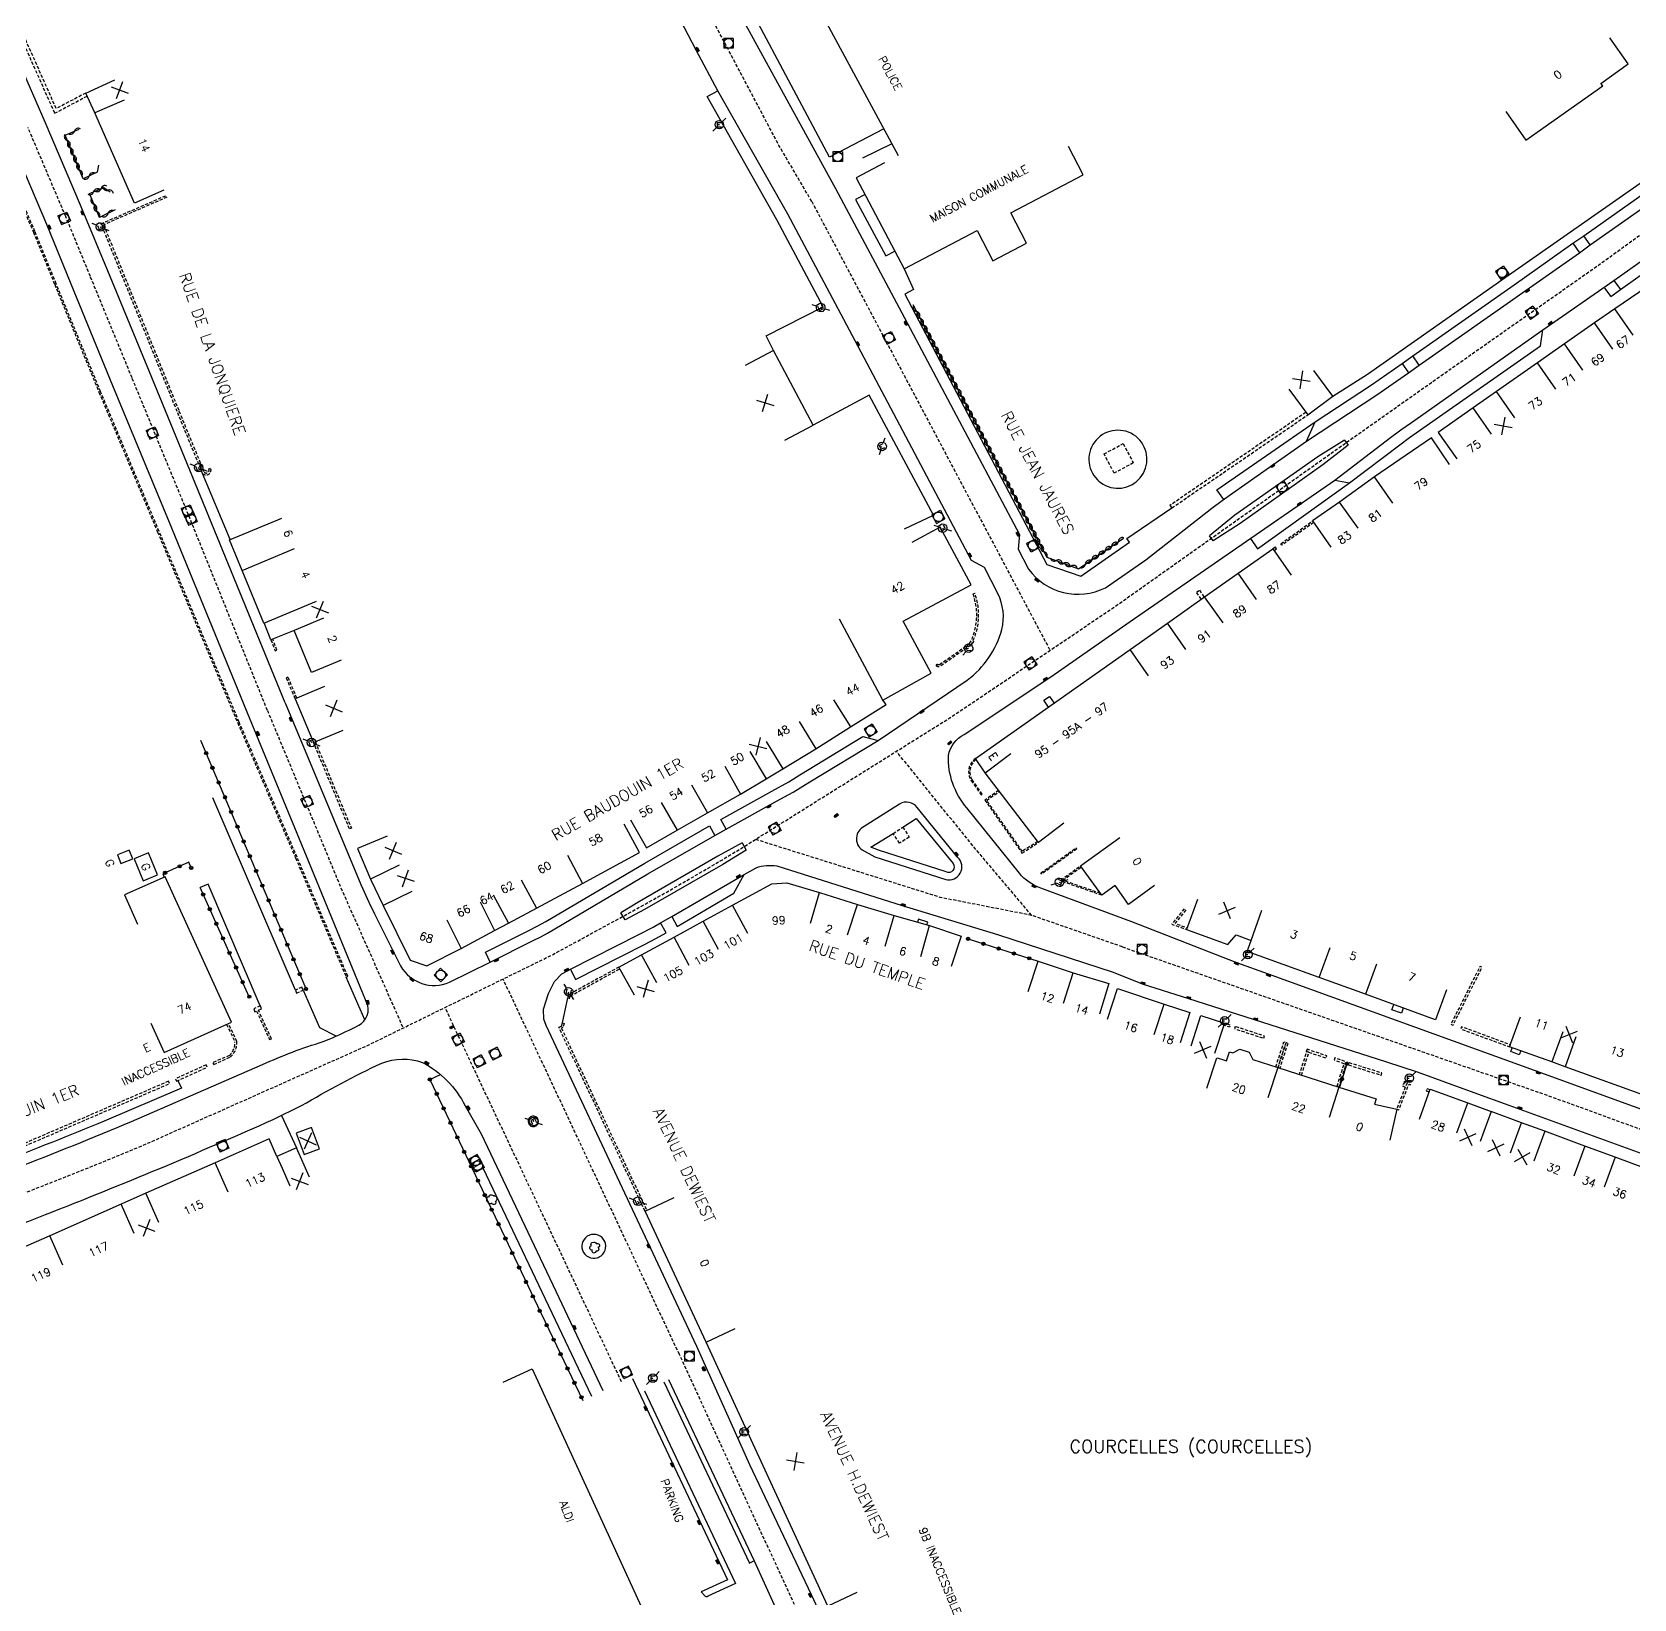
# Model space of a CAD drawing. Header units: millimetres. Extents: x 149999 to 151000, y 127000 to 128000.
# Drawn here: x 150352.8 to 150602.9, y 127213.1 to 127457.8 of the extents above; entities that cross this region are included whole.
import ezdxf
from ezdxf.enums import TextEntityAlignment as Align

# ---------------------------------------------------------------- set-up
doc = ezdxf.new("R2010")
doc.units = ezdxf.units.MM
doc.linetypes.add('DASHED', pattern=[0.75, 0.5, -0.25])
doc.layers.get('0').update_dxf_attribs({"linetype": 'CONTINUOUS'})
for name, color, linetype in [('W0001', 6, 'DASHED'), ('W0008', 7, 'CONTINUOUS'), ('W0017', 7, 'CONTINUOUS'), ('W0100', 7, 'CONTINUOUS'), ('W0112', 1, 'DASHED'), ('W0300', 7, 'CONTINUOUS'), ('W0310', 3, 'CONTINUOUS'), ('W0322', 7, 'CONTINUOUS'), ('W0334', 7, 'CONTINUOUS'), ('W0400', 7, 'CONTINUOUS'), ('W0420', 7, 'CONTINUOUS'), ('W0471', 7, 'CONTINUOUS'), ('W0980', 7, 'CONTINUOUS'), ('W0984', 7, 'CONTINUOUS'), ('W0989', 7, 'CONTINUOUS'), ('W0991', 7, 'CONTINUOUS'), ('W1102', 7, 'CONTINUOUS')]:
    doc.layers.add(name, color=color, linetype=linetype)
doc.styles.get("Standard").update_dxf_attribs({"font": 'romans.shx', "width": 0.85})

# ---------------------------------------------------------------- blocks, each defined once
blk = doc.blocks.new('t991o')
at = {"color": 0, "linetype": 'Continuous'}
for p, q in [((-1, 1), (1, -1)), ((-1, -1), (1, 1))]:
    blk.add_line(p, q, dxfattribs=at)
blk = doc.blocks.new('t322o')
at = {"color": 0, "linetype": 'Continuous'}
for radius in [0.25, 0.15]:
    blk.add_circle((0, 0), radius, dxfattribs=at)
blk = doc.blocks.new('t310o')
at = {"color": 0, "linetype": 'Continuous'}
for centre, start, end in [((-0.5, 0.38), 216.8699, 323.1304), ((0.5, -0.37), 36.8699, 143.1303)]:
    blk.add_arc(centre, 0.625, start, end, dxfattribs=at)
blk = doc.blocks.new('T400')
for p, q in [((-0.15, 0.3), (0.15, 0.3)), ((-0.15, -0.25), (-0.15, 0.3)), ((-0.15, 0.15), (0.15, 0.15)), ((-0.15, 0), (0.15, 0)), ((0.15, 0.3), (0.15, -0.25)), ((-0.15, -0.15), (0.15, -0.15)), ((-0.15, -0.25), (-0.15, -0.3)), ((-0.15, -0.3), (0.15, -0.3)), ((0.15, -0.3), (0.15, -0.25))]:
    blk.add_line(p, q)
blk = doc.blocks.new('T420')
for p, q in [((0.75, 0.75), (-0.75, 0.75)), ((-0.75, 0.75), (-0.75, -0.75)), ((0.75, 0.75), (0.75, -0.75)), ((0.75, -0.75), (-0.75, -0.75))]:
    blk.add_line(p, q)
blk.add_ellipse((0, 0), major_axis=(-0.53, 0.53), ratio=1, start_param=3.926991, end_param=10.210176)
blk = doc.blocks.new('T471')
for p, q in [((-0.333334, 0.333334), (-0.333334, -0.333334)), ((-0.333334, 0.333334), (0.333334, 0.333334)), ((-0.333334, 0), (0, 0)), ((0.500001, 0.500001), (1.000002, 1.000002)), ((-0.500001, -0.500001), (-1.000002, -1.000002)), ((-0.333334, -0.333334), (0.333334, -0.333334))]:
    blk.add_line(p, q)
blk.add_ellipse((0, 0), major_axis=(0.471405, 0.471405), ratio=1, start_param=5.4977871438, end_param=11.780972451)
blk = doc.blocks.new('T300')
for p, q in [((-0.8, 0.51), (-0.86, 0.34)), ((-0.86, 0.34), (-0.86, 0.17)), ((-0.86, 0.17), (-0.74, 0.06)), ((-0.69, 0.63), (-0.8, 0.51)), ((-0.8, -0.06), (-0.74, 0.06)), ((-0.74, 0.06), (-0.69, 0.11)), ((-0.57, 0.69), (-0.69, 0.63)), ((-0.46, 0.69), (-0.57, 0.69)), ((-0.29, 0.63), (-0.46, 0.69)), ((-0.29, 0.63), (-0.17, 0.74)), ((-0.23, 0.57), (-0.29, 0.63)), ((-0.17, 0.74), (-0.06, 0.8)), ((-0.06, 0.8), (0.06, 0.8)), ((0.06, 0.8), (0.23, 0.74)), ((0.23, 0.74), (0.34, 0.63)), ((0.34, 0.63), (0.4, 0.51)), ((0.46, 0.46), (0.34, 0.46)), ((0.4, 0.51), (0.4, 0.46)), ((0.57, 0.4), (0.46, 0.46)), ((0.57, 0.4), (0.69, 0.29)), ((0.69, 0.29), (0.74, 0.17)), ((0.74, 0.06), (0.69, -0.17)), ((0.74, 0.17), (0.74, 0.06)), ((-0.8, -0.17), (-0.8, -0.06)), ((-0.8, -0.23), (-0.8, -0.17)), ((-0.74, -0.34), (-0.8, -0.23)), ((-0.69, -0.4), (-0.74, -0.34)), ((-0.51, -0.46), (-0.69, -0.4)), ((-0.4, -0.46), (-0.51, -0.46)), ((-0.4, -0.46), (-0.34, -0.46)), ((-0.34, -0.46), (-0.34, -0.4)), ((-0.34, -0.51), (-0.34, -0.46)), ((-0.29, -0.63), (-0.34, -0.51)), ((-0.17, -0.74), (-0.29, -0.63)), ((-0.06, -0.8), (-0.17, -0.74)), ((0.06, -0.8), (-0.06, -0.8)), ((0.17, -0.74), (0.06, -0.8)), ((0.23, -0.69), (0.17, -0.74)), ((0.29, -0.46), (0.23, -0.46)), ((0.29, -0.63), (0.23, -0.69)), ((0.46, -0.4), (0.29, -0.46)), ((0.34, -0.51), (0.29, -0.63)), ((0.34, -0.51), (0.34, -0.46)), ((0.57, -0.34), (0.46, -0.4)), ((0.63, -0.29), (0.57, -0.34)), ((0.69, -0.17), (0.63, -0.29))]:
    blk.add_line(p, q)

msp = doc.modelspace()

# ---------------------------------------------------------------- linework, layer by layer
at = {"layer": 'W0001', "flags": 128}
for points in [[(150474.54, 127431.36), (150469.42, 127440.11), (150454.59, 127468.17), (150448.81, 127479.56), (150439.65, 127499.87), (150434.57, 127513.06), (150429.99, 127527.48), (150426.07, 127542.54), (150422.96, 127558.43), (150421.34, 127568.8), (150419.21, 127585.17), (150417.75, 127603.84), (150410.72, 127687.17), (150403.56, 127776.85), (150396.89, 127859.35), (150385.63, 128000)], [(150474.53, 127431.37), (150485.26, 127411.17), (150503.23, 127377.31), (150511.75, 127361.25)], [(150389.53, 127351.87), (150401.28, 127323.52), (150410.73, 127302.26)], [(150523.06, 127314.93), (150508.9, 127319.84), (150499.66, 127330.78), (150487.76, 127345.48)], [(150508.9, 127319.84), (150494.62, 127322.65), (150465.76, 127331.71)], [(150523.06, 127314.93), (150590.19, 127291.47), (150645.46, 127271.34), (150712.64, 127247.19), (150757.87, 127230.2)], [(150453.87, 127251.25), (150444.94, 127270.27), (150426.34, 127309.91)], [(150444.83, 127247.01), (150435.89, 127265.97), (150417.27, 127305.46)], [(150562.75, 127000), (150561.12, 127005.54), (150557.69, 127016.42), (150553.12, 127029.17), (150548.63, 127039.68), (150543.44, 127050.98), (150528.47, 127085.15), (150517.16, 127110.23), (150495.55, 127160.15), (150474.86, 127205.62), (150453.87, 127251.25)]]:
    msp.add_lwpolyline(points, dxfattribs=at)
msp.add_lwpolyline([(150275.22, 127251.1, 0.004991), (150311.48, 127261.99, 0.015088), (150353.29, 127277.16, 0.00578), (150369.91, 127283.84), (150405.36, 127299.62), (150434, 127313.67), (150445.06, 127319.7, 0.011727), (150463.99, 127330.61), (150496.45, 127350.92), (150522.26, 127368.34), (150536.92, 127378.74), (150558.02, 127393.71), (150571.31, 127403.09), (150597.94, 127421.8), (150623.29, 127440.24), (150640.33, 127452.27), (150677.1, 127477.51), (150707.28, 127498.77), (150728.59, 127513.84), (150749.09, 127528.33), (150783.77, 127552.68, -0.057503), (150815.01, 127569.63)], format="xyb", dxfattribs=at)
at = {"layer": 'W0001'}
msp.add_lwpolyline([(150389.53, 127351.87), (150377.2, 127382.43), (150368.39, 127403.81), (150361.88, 127419.66), (150358.04, 127428.99), (150352.15, 127442.89)], dxfattribs=at)
at = {"layer": 'W0008', "flags": 128}
for points in [[(150422.24, 127598.28), (150423.52, 127583.26, 0.000477), (150423.6, 127582.38, 0.003568), (150423.61, 127582.26, 0.002706), (150424.31, 127575.91, 0.003017), (150425, 127570.23, 0.012581), (150426.47, 127560.59, 0.009759), (150428.93, 127548.27, 0.004458), (150430.28, 127542.35, 0.004482), (150431.74, 127536.48, 0.008625), (150434.11, 127527.87, 0.008326), (150436.87, 127519.05, 0.009922), (150440.1, 127509.92, 0.009302), (150443.91, 127500.32, 0.004891), (150444.95, 127497.89, 0.000852), (150451.1, 127484.04, 0.009932), (150454.13, 127477.61, 0.015134), (150456.32, 127473.49), (150456.84, 127472.58), (150457.5, 127471.31), (150478.27, 127433.36)], [(150605.91, 127204.97, 0.017286), (150602.01, 127203.82), (150600.74, 127203.39), (150555.57, 127189.04), (150550.19, 127187.31), (150547.37, 127185.46), (150547.18, 127185.33), (150499.29, 127169.97), (150496.51, 127169.17, -0.099805), (150495.97, 127168.97, -0.099805), (150495.39, 127169, -0.121032), (150494.84, 127169.3, -0.09865), (150494.39, 127169.91), (150493.66, 127171.43), (150489.28, 127181.38), (150483.85, 127193.57), (150474.48, 127213.72), (150464.87, 127234.01), (150456.6, 127252.52)], [(150446.56, 127247.49), (150461.36, 127216.06), (150457.29, 127214.2), (150457.82, 127213.57, 0.212042), (150458.02, 127213.47, 0.119344), (150458.39, 127213.54), (150462.7, 127215.52)]]:
    msp.add_lwpolyline(points, format="xyb", dxfattribs=at)
at = {"layer": 'W0008'}
for points in [[(150392.33, 127353.03), (150379.92, 127383.3), (150371.11, 127404.76), (150364.96, 127419.66), (150360.36, 127430.8), (150354.85, 127443.74), (150349.18, 127456.68), (150340.4, 127475.91), (150327.36, 127504.31), (150322.27, 127515.23), (150318.5, 127523.46), (150308.56, 127545.02), (150299.08, 127565.55, -0.051013), (150296.78, 127572.23, -0.355907), (150300.31, 127579.44), (150321.83, 127591.74)], [(150478.27, 127433.36), (150489.02, 127413.16), (150506.96, 127379.34), (150506.77, 127377.06), (150508.4, 127373.92, 0.364745), (150520.4, 127371.03), (150526.69, 127375.36), (150537, 127383.43), (150538.64, 127384.65), (150540.25, 127385.81), (150551.78, 127393.93), (150553.17, 127396.95), (150561.93, 127402.72), (150566.74, 127406.07), (150567.73, 127404.61), (150569.41, 127405.79), (150568.42, 127407.24), (150584.21, 127418.36), (150593.37, 127424.83), (150594.46, 127423.36), (150596.11, 127424.57), (150595.11, 127426), (150608.45, 127435.4)], [(150524.51, 127318.86), (150510.29, 127324.1, -0.139366), (150506.98, 127326.44), (150498.74, 127336.65, -0.184817), (150495.88, 127344.82, -0.227562), (150498.35, 127348.12), (150511.86, 127357.11), (150524.27, 127365.76), (150556.24, 127387.83), (150558.54, 127387.41), (150566.4, 127393.34), (150567.88, 127394.47), (150569.47, 127395.61), (150588.33, 127408.83), (150588.71, 127411.3), (150599.78, 127419.03), (150600.82, 127417.62), (150619.08, 127430.55)], [(150392.33, 127353.03), (150404.13, 127324.69), (150405.37, 127321.91), (150406.28, 127320.08), (150410.34, 127311.95, 0.382695), (150417.96, 127309.41), (150424.3, 127312.53), (150423.58, 127314.08), (150430.35, 127317.47), (150431.68, 127318.16), (150433.01, 127318.91), (150448.45, 127328.02), (150458.57, 127333.83), (150459.38, 127332.33), (150461.15, 127333.32), (150460.32, 127334.83), (150468.32, 127339.25), (150470.97, 127340.72), (150472.68, 127341.79), (150482.5, 127347.81), (150484.89, 127347.18), (150498.82, 127356.61, 0.167883), (150504.25, 127364.52, 0.173694), (150503.6, 127370.11), (150501.52, 127374.18), (150499.5, 127375.27), (150481.3, 127409.57), (150470.8, 127429.38)], [(150274.17, 127255.24, 0.016339), (150331.73, 127273.41, 0.012265), (150368.32, 127287.66), (150388.75, 127296.54, -0.032667), (150398.24, 127300.14), (150399.18, 127300.51, 0.017364), (150403.33, 127302.45, 0.368124), (150405.24, 127305.79), (150395.66, 127329.11), (150386.73, 127350.72)], [(150456.6, 127252.52), (150446.54, 127273.91), (150433.04, 127302.64), (150432.68, 127303.62), (150432.67, 127305.2), (150433.44, 127307.67), (150434.37, 127309.52), (150435.49, 127310.7), (150436.38, 127311.21), (150436.87, 127311.45), (150437.65, 127309.85), (150448.43, 127315.29), (150450.18, 127316.23), (150451.8, 127317.13), (150450.94, 127318.66), (150452.7, 127319.69), (150453.54, 127318.12), (150462.39, 127323.3), (150464, 127326.21), (150465.84, 127327.28, -0.132528), (150469.1, 127327.57), (150488.65, 127321.4), (150503.55, 127316.86), (150521.61, 127310.99)], [(150276.28, 127246.96, 0.006452), (150312.81, 127257.87, 0.015093), (150354.87, 127273.13, 0.012372), (150390.44, 127287.98), (150394.88, 127290.14, -0.021758), (150407.39, 127296.79, -0.176291), (150413.73, 127296.88, -0.157411), (150420.41, 127290.11), (150422.89, 127285.74), (150434.56, 127261.13), (150441.9, 127245.64)]]:
    msp.add_lwpolyline(points, format="xyb", dxfattribs=at)
at = {"layer": 'W0008', "flags": 128}
for points in [[(150485.78, 127442.68), (150477.33, 127438.29), (150459.35, 127472.06), (150453, 127484.65), (150447.49, 127497.12), (150445.66, 127496.3)], [(150470.81, 127429.37), (150459.87, 127448.66), (150456.51, 127455), (150453.44, 127460.85)], [(150469.1, 127428.47), (150458.23, 127447.77), (150459.87, 127448.66)], [(150487.06, 127440.36), (150482.49, 127438.1)], [(150758.31, 127233.69), (150749.44, 127236.98), (150721.39, 127247.17), (150678.73, 127262.58), (150674.87, 127264), (150628.95, 127280.57), (150601, 127290.68), (150587.98, 127295.43), (150545.87, 127310.67), (150540.91, 127312.45), (150524.51, 127318.86)], [(150521.61, 127310.99), (150526.16, 127309.15), (150533.36, 127306.87), (150557.65, 127299.13), (150564.31, 127296.95), (150569.11, 127295.39), (150577.92, 127292.2), (150583.41, 127290.22), (150626.34, 127274.61)], [(150566.91, 127305.38), (150566.62, 127304.6), (150565.14, 127305.12), (150565.43, 127305.92)], [(150585.26, 127298.69), (150585.03, 127298.05), (150583.72, 127298.57), (150583.94, 127299.16)], [(150452.19, 127247.36), (150465.57, 127219.04), (150471.22, 127206.51)]]:
    msp.add_lwpolyline(points, dxfattribs=at)
at = {"layer": 'W0008'}
msp.add_lwpolyline([(150386.73, 127350.72), (150374.23, 127381.2), (150365.41, 127402.58), (150358.91, 127418.44), (150355.07, 127427.74), (150349.19, 127441.61)], dxfattribs=at)
at = {"layer": 'W0008', "flags": 128}
msp.add_lwpolyline([(150488.26, 127337.23), (150482.71, 127333.71, 0.576135), (150482.41, 127330.09), (150484.38, 127328.98), (150495.47, 127325.45, 0.766479), (150497.35, 127328.91), (150491.02, 127336.7, 0.387979)], format="xyb", close=True, dxfattribs=at)
at = {"layer": 'W0008'}
for points in [[(150431.8, 127287.35, 6.843505), (150431.5, 127286.99, 0.146124)], [(150441.35, 127266.49, 23.093329), (150441.05, 127266.37, 0.043303)]]:
    msp.add_lwpolyline(points, format="xyb", close=True, dxfattribs=at)
at = {"layer": 'W0017', "flags": 128}
for points in [[(150448.42, 127245.58), (150462.62, 127215.49)], [(150451.42, 127246.99), (150464.8, 127218.67)], [(150465.57, 127219.04), (150464.74, 127218.64)]]:
    msp.add_lwpolyline(points, dxfattribs=at)
at = {"layer": 'W0100', "flags": 128}
for points in [[(150474.64, 127473.92), (150470.24, 127471.54), (150488.01, 127438.55)], [(150534.77, 127322.34), (150533.07, 127317.64), (150539.53, 127315.31), (150540.16, 127316.04), (150540.81, 127316.79), (150543.17, 127315.94)], [(150542.53, 127314.23), (150543.15, 127315.95)], [(150573.66, 127308.24), (150571.95, 127303.54), (150561.02, 127307.53), (150553.8, 127310.15), (150542.55, 127314.2)], [(150520.72, 127303.66), (150522.3, 127308.41), (150529.57, 127305.98), (150533.59, 127304.69), (150532.06, 127299.93)], [(150533.79, 127299.45), (150535.32, 127304.21), (150538.98, 127303.03), (150537.45, 127298.27)], [(150606.76, 127296.26), (150605.06, 127291.56), (150592.19, 127296.19), (150590.11, 127296.95), (150583.52, 127299.32), (150585.21, 127304.02)], [(150536.26, 127292.85), (150537.8, 127297.61), (150538.37, 127297.42), (150539.33, 127297.12), (150539.78, 127298.56), (150540.3, 127298.39), (150541.38, 127298.93), (150542.85, 127298.47), (150543.44, 127297.35), (150547.33, 127296.09), (150556.87, 127293.03), (150562.68, 127291.21), (150562.42, 127290.36), (150565.89, 127289.6), (150564.83, 127284.72)], [(150569.43, 127288.03), (150571.14, 127292.72), (150577.02, 127290.57)], [(150575.29, 127285.88), (150577.02, 127290.57), (150580.66, 127289.21)], [(150481.6, 127214.08), (150477.07, 127211.95), (150458.05, 127253.21)], [(150426.36, 127246.94), (150430.9, 127249.02), (150450.8, 127205.53), (150446.25, 127203.45)]]:
    msp.add_lwpolyline(points, dxfattribs=at)
at = {"layer": 'W0100'}
for points in [[(150582.91, 127445.42), (150586.08, 127440.94), (150598.06, 127449.41), (150597.78, 127449.81), (150602.06, 127452.85), (150599.18, 127456.93)], [(150373.36, 127433.11), (150368.79, 127431.09), (150362.58, 127445.18), (150361.17, 127448.29), (150365.72, 127450.36)], [(150485.89, 127437.41), (150481.47, 127435.07), (150488.98, 127420.85), (150500.37, 127426.82), (150502.83, 127422.11), (150508.08, 127424.86), (150505.61, 127429.57), (150516.95, 127435.52), (150514.63, 127439.94)], [(150612.3, 127417.09), (150609.44, 127421.19), (150603.68, 127417.16), (150599.97, 127414.59), (150596.79, 127412.41), (150592.08, 127409.1), (150587.87, 127406.13), (150581.49, 127401.67), (150577.83, 127399.12), (150572.37, 127395.27), (150575.26, 127391.18)], [(150470.34, 127394.07), (150474.76, 127396.4), (150468.58, 127408.09), (150464.16, 127405.75)], [(150549.02, 127402.04), (150551.99, 127398.02), (150555.93, 127400.93), (150552.95, 127404.95)], [(150574.13, 127390.3), (150571.31, 127394.43), (150562.44, 127388.37), (150556.95, 127384.41), (150552.75, 127381.45), (150555.62, 127377.36)], [(150401.05, 127359.72), (150396.43, 127357.79), (150393.69, 127364.36), (150390.09, 127362.91), (150389.05, 127365.54), (150388.95, 127365.51), (150385.6, 127373.72), (150383.63, 127378.51), (150391.79, 127381.91)], [(150446.25, 127334.75), (150448.74, 127330.41), (150453.5, 127333.14), (150458.27, 127335.89), (150463.4, 127338.76), (150467.44, 127341.18), (150470.02, 127342.73), (150475.16, 127345.84), (150480.61, 127349.3), (150486.17, 127352.78), (150485.66, 127353.49), (150493.21, 127357.66), (150488.82, 127365.79), (150499.42, 127371.47), (150494.57, 127380.47), (150490.17, 127378.1)], [(150513.93, 127334.27), (150509.96, 127331.24), (150501.64, 127342.1), (150500.1, 127344.34), (150524.28, 127361.37), (150530.08, 127365.48), (150535.88, 127369.59), (150541.12, 127373.28), (150546.56, 127377.1), (150549.43, 127373.01)], [(150398.47, 127355.6), (150393.86, 127353.66), (150396.73, 127346.86), (150401.34, 127348.8)], [(150408.21, 127332.22), (150403.6, 127330.29), (150405.61, 127325.48), (150407.61, 127321.38), (150411.85, 127312.84), (150414.41, 127311.95), (150419.81, 127314.68), (150425.01, 127317.48), (150427.16, 127318.65), (150431.56, 127320.99), (150438.74, 127324.83), (150447.63, 127329.69), (150445.24, 127334.08)], [(150528.09, 127324.5), (150524.03, 127321.57), (150521.91, 127324.5), (150519.84, 127322.99), (150516.51, 127327.59), (150522.64, 127332.02)], [(150371.35, 127302.99), (150373.41, 127298.43), (150383.92, 127303.15), (150373.59, 127325.89), (150367.22, 127323.04), (150369.26, 127318.47)], [(150446.84, 127307.39), (150444.43, 127311.77), (150447.93, 127313.71), (150453.04, 127316.43), (150457.59, 127318.92), (150462.15, 127321.42), (150468.31, 127324.76), (150470.64, 127324.92), (150475.74, 127323.44), (150481.66, 127321.55), (150487.42, 127319.82), (150492.91, 127318.27), (150497.87, 127316.62), (150496.3, 127311.87)], [(150508.33, 127307.95), (150509.88, 127312.7), (150515.39, 127310.9), (150520.95, 127309.2), (150519.49, 127304.42)], [(150396.09, 127278.97), (150394.07, 127283.54), (150391.02, 127282.2), (150389.82, 127284.93), (150381.36, 127281.2), (150370.56, 127276.44), (150366.7, 127274.72), (150355.57, 127269.77), (150348.69, 127266.75), (150346.67, 127265.93), (150348.54, 127261.29)], [(150458.05, 127253.21), (150448.5, 127273.65), (150453.03, 127275.77)]]:
    msp.add_lwpolyline(points, dxfattribs=at)
for points in [[(150368.51, 127328.68), (150367.96, 127330.03), (150366.11, 127329.28), (150366.66, 127327.93)], [(150372.35, 127326.17), (150370.95, 127329.6), (150368.72, 127328.68), (150370.12, 127325.25)], [(150395.27, 127282.49), (150397.68, 127283.41), (150396.41, 127286.73), (150394.01, 127285.82)]]:
    msp.add_lwpolyline(points, close=True, dxfattribs=at)
at = {"layer": 'W0100', "flags": 128}
msp.add_lwpolyline([(150646.82, 127255.49), (150648.1, 127260.32), (150643.39, 127261.57), (150635.65, 127263.54, 0.524477), (150633.26, 127264.11), (150631.38, 127264.57), (150631.06, 127263.27), (150628.09, 127263.72), (150624.91, 127264.21), (150626.06, 127272.15), (150626.17, 127272.59), (150622.47, 127274.05), (150615.58, 127276.52), (150610.4, 127278.27), (150604.9, 127280.27), (150600.03, 127282.07), (150595.29, 127283.81), (150589.02, 127286.14), (150585.39, 127287.46), (150580.66, 127289.21), (150578.91, 127284.52)], format="xyb", dxfattribs=at)
at = {"layer": 'W0112'}
for points in [[(150361.17, 127448.29), (150356.55, 127445.87), (150348.33, 127464.4), (150347.84, 127464.18), (150356.3, 127445.13), (150361.38, 127447.82)], [(150385.12, 127350.05), (150372.62, 127379.83), (150363.47, 127401.68), (150356.55, 127418.49), (150353.23, 127426.66), (150347.18, 127440.85), (150341.59, 127453.71), (150341.35, 127453.61), (150346.94, 127440.75), (150352.99, 127426.56), (150356.31, 127418.4), (150363.23, 127401.58), (150372.38, 127379.73), (150384.89, 127349.93)], [(150551.7, 127398.41), (150530.48, 127383.88), (150530.77, 127383.49), (150551.99, 127398.02)], [(150552.92, 127381.21), (150547.97, 127377.66), (150547.79, 127377.9), (150552.75, 127381.45)], [(150546.73, 127376.86), (150547.12, 127377.12), (150546.95, 127377.37), (150546.56, 127377.1)], [(150535.36, 127369.22), (150534.62, 127370.31), (150535.09, 127370.65), (150535.83, 127369.56)], [(150390.09, 127362.91), (150390.73, 127361.16), (150391.01, 127361.26), (150390.36, 127363.02)], [(150394.14, 127353.78), (150392.74, 127357.07), (150392.46, 127356.95), (150393.86, 127353.66)], [(150384.89, 127349.93), (150393.93, 127328.82), (150401.84, 127310.22), (150402.07, 127310.35), (150394.16, 127328.94), (150385.12, 127350.05)], [(150397, 127346.97), (150402.64, 127333.47), (150402.36, 127333.35), (150396.73, 127346.86)], [(150503.73, 127339.37), (150501.58, 127337.86), (150507.37, 127329.58), (150509.96, 127331.24)], [(150509.84, 127331.39), (150507.43, 127329.85), (150501.86, 127337.81), (150503.85, 127339.21)], [(150519.84, 127322.99), (150513.62, 127325.15), (150513.47, 127325.39), (150516.51, 127327.59)], [(150519.62, 127323.29), (150513.75, 127325.32), (150513.75, 127325.33), (150516.64, 127327.42)], [(150444.43, 127311.77), (150436.56, 127307.45), (150436.43, 127306.95), (150436.73, 127306.88), (150436.82, 127307.25), (150444.57, 127311.51)], [(150448.5, 127273.65), (150435.02, 127302.41), (150435.44, 127302.57), (150435.6, 127303.07), (150435.89, 127302.98), (150435.68, 127302.34), (150435.43, 127302.25), (150448.77, 127273.78)]]:
    msp.add_lwpolyline(points, dxfattribs=at)
for points in [[(150373.84, 127432.02), (150363.95, 127427.72), (150375.72, 127398.64), (150379.66, 127389.05, 0.785846), (150380.39, 127389.58), (150380.67, 127389.69, -0.829915), (150379.41, 127388.88), (150375.45, 127398.53), (150363.56, 127427.88), (150373.72, 127432.29)], [(150500.1, 127344.34, 0.399041), (150499.44, 127340.89), (150500.99, 127338.67), (150501.16, 127338.79), (150499.61, 127341, -0.398059), (150500.21, 127344.18, -0.398586)], [(150383.16, 127302.82), (150384.46, 127300.08, -0.231201), (150383.59, 127297.98), (150381.03, 127296.84), (150381.16, 127296.56), (150383.75, 127297.72, 0.240941), (150384.76, 127300.16), (150383.44, 127302.94)]]:
    msp.add_lwpolyline(points, format="xyb", dxfattribs=at)
for points in [[(150523.17, 127393.53), (150524.76, 127390.53), (150521.77, 127388.92), (150520.18, 127391.93)], [(150488.76, 127333.62), (150489.75, 127332.09), (150488.25, 127331.12), (150487.23, 127332.65)], [(150515.92, 127330.22), (150510.45, 127326.31), (150510.34, 127326.48), (150515.8, 127330.39)], [(150393.9, 127308.18), (150394.08, 127307.7), (150395.11, 127308.16), (150394.92, 127308.64)], [(150387.85, 127304.91), (150389.87, 127300.45), (150390.17, 127300.56), (150388.14, 127305.04), (150388.61, 127305.25), (150388.42, 127305.74), (150387.4, 127305.27), (150387.59, 127304.79)], [(150379.96, 127296.48), (150375.18, 127294.32), (150375.35, 127293.96), (150380.13, 127296.12)], [(150344.03, 127280.54), (150374.25, 127293.57), (150374.09, 127293.94), (150343.87, 127280.9)]]:
    msp.add_lwpolyline(points, close=True, dxfattribs=at)
msp.add_lwpolyline([(150500.01, 127370.18, -0.213142), (150499.43, 127362.09), (150494.63, 127358.77, -0.203157), (150493.98, 127358.83), (150494.13, 127359.09, 0.183323), (150494.5, 127359.04), (150499.2, 127362.29, 0.211197), (150499.73, 127370.07)], format="xyb", close=True, dxfattribs=at)
at = {"layer": 'W0112', "flags": 128}
for points in [[(150532.72, 127320.88), (150530.78, 127318.47), (150533.07, 127317.64), (150533.19, 127317.97)], [(150532.95, 127320.69), (150531.28, 127318.61), (150533.17, 127317.92)], [(150538.88, 127302.69), (150538.98, 127303.03), (150539.89, 127302.74), (150539.78, 127302.4), (150538.87, 127302.69)], [(150547.01, 127296.19), (150548.28, 127300.09), (150548.59, 127300), (150547.32, 127296.09)], [(150547.38, 127296.07), (150548.64, 127300), (150548.9, 127299.93), (150547.63, 127295.99)], [(150551.03, 127294.9), (150552.17, 127298.46), (150551.82, 127298.58), (150550.68, 127295.01)], [(150567.23, 127293.01), (150566.91, 127293.1), (150567.17, 127294.05), (150567.59, 127293.93)], [(150571.11, 127292.62), (150570.58, 127292.79), (150570.47, 127292.45), (150570.98, 127292.29)]]:
    msp.add_lwpolyline(points, dxfattribs=at)
for points in [[(150574.36, 127302.85), (150574.67, 127302.69), (150574.73, 127302.8), (150579.22, 127311.73), (150578.9, 127311.89), (150574.41, 127302.96)], [(150540.65, 127302.5), (150540.54, 127302.16), (150545.15, 127300.65), (150545.26, 127300.98)], [(150583.52, 127299.32), (150583.64, 127299.65), (150576.03, 127302.43), (150575.91, 127302.1)], [(150551.89, 127298.94), (150551.77, 127298.6), (150554.87, 127297.58), (150554.98, 127297.91)], [(150556.23, 127297.6), (150556.11, 127297.27), (150557.65, 127296.72), (150556.53, 127293.13), (150556.87, 127293.03), (150558.09, 127296.94)], [(150558.09, 127296.94), (150557.99, 127296.61), (150563.45, 127294.89), (150563.56, 127295.23)], [(150565.89, 127289.6), (150566.22, 127289.47), (150567.79, 127293.47), (150567.99, 127293.4), (150568.11, 127293.73), (150567.58, 127293.92)]]:
    msp.add_lwpolyline(points, close=True, dxfattribs=at)
at = {"layer": 'W0310'}
for points in [[(150363.18, 127437.04), (150362.93, 127435.94), (150360.75, 127434.91), (150357.94, 127441.72), (150360.11, 127442.63)], [(150365.75, 127430.03), (150363.31, 127428.83), (150361.75, 127432.6), (150363.97, 127433.53), (150364.98, 127432.89)], [(150490.31, 127415.28), (150511.24, 127375.82), (150516.19, 127374), (150523.2, 127378.78)]]:
    msp.add_lwpolyline(points, dxfattribs=at)
at = {"layer": 'W0322'}
for points in [[(150395.56, 127308.37), (150379.14, 127347.17)], [(150377.64, 127327.26), (150377.25, 127328.14), (150373.21, 127326.36), (150373.42, 127325.82)], [(150386.7, 127307.15), (150379.02, 127324.18)], [(150498.96, 127316.19), (150509.88, 127312.7)], [(150414.9, 127294.22), (150431.69, 127258.85), (150438.8, 127244.09)]]:
    msp.add_lwpolyline(points, dxfattribs=at)
at = {"layer": 'W0322', "flags": 128}
msp.add_lwpolyline([(150558.09, 127296.67), (150556.96, 127293)], dxfattribs=at)
at = {"layer": 'W0334'}
for points in [[(150555.93, 127400.93), (150561.34, 127404.41), (150582.84, 127419.5), (150609.27, 127437.97), (150622.45, 127447.21), (150651.25, 127467.56), (150651.11, 127467.75)], [(150596.11, 127424.57), (150611.28, 127435.25)], [(150482.86, 127432.43), (150481.39, 127431.65), (150486.1, 127422.85), (150487.52, 127423.6)], [(150599.78, 127419.03), (150619.44, 127432.93)], [(150468.58, 127408.09), (150467.4, 127410.36), (150476.34, 127414.91), (150469.1, 127428.47)], [(150593.37, 127424.83), (150595.11, 127426)], [(150569.41, 127405.79), (150586.63, 127417.88), (150594.46, 127423.36)], [(150488.98, 127420.85), (150490.42, 127417.62), (150489.08, 127416.88), (150511.23, 127374.63), (150516.54, 127372.85), (150524.16, 127378.13), (150523.76, 127378.74), (150530.77, 127383.49)], [(150598.36, 127417.81), (150599.35, 127416.49), (150600.82, 127417.62)], [(150556.24, 127387.83), (150564.91, 127394.47), (150566.56, 127395.68), (150568.19, 127396.85), (150588.71, 127411.3)], [(150566.74, 127406.07), (150568.42, 127407.24)], [(150551.78, 127393.93), (150562.77, 127401.14), (150567.73, 127404.61)], [(150489.03, 127380.21), (150493.57, 127382.34), (150483.53, 127401.1), (150474.76, 127396.4)], [(150538.9, 127384.83), (150537.82, 127386.3), (150553.17, 127396.95)], [(150557.74, 127394.1), (150553.55, 127391.47), (150540.59, 127382.34), (150536.63, 127379.12)], [(150557.74, 127394.1), (150558.29, 127393.32), (150554.38, 127390.2), (150541.44, 127381.07), (150537.21, 127378.36), (150536.63, 127379.12)], [(150383.7, 127378.54), (150379.41, 127388.88)], [(150543.07, 127378.73), (150544.14, 127377.12), (150558.54, 127387.41)], [(150511.52, 127352.38), (150510.79, 127353.46), (150511.69, 127354.03), (150512.41, 127353.01)], [(150461.15, 127333.32), (150469.05, 127337.69), (150471.65, 127339.09), (150474.25, 127340.7), (150484.89, 127347.18)], [(150393.9, 127308.18), (150380.99, 127338.19)], [(150424.3, 127312.53), (150431.05, 127315.9), (150432.23, 127316.48), (150433.29, 127317.05), (150448.95, 127326.33), (150459.38, 127332.33)], [(150463.67, 127331.19), (150459.86, 127329.09), (150447.64, 127322.02), (150444.74, 127320.24)], [(150463.67, 127331.19), (150464.31, 127330.03), (150460.65, 127327.81), (150448.4, 127320.75), (150445.38, 127319.15), (150444.74, 127320.24)], [(150452.7, 127319.69), (150464, 127326.21)], [(150388.42, 127305.74), (150380.29, 127324.75), (150379.02, 127324.18)], [(150436.87, 127311.45), (150447.56, 127316.85), (150449.8, 127318.02), (150450.94, 127318.66)], [(150492.53, 127318.38), (150492.65, 127318.81), (150491.2, 127319.27), (150491.06, 127318.79)], [(150404.73, 127303.51), (150401.84, 127310.22)], [(150395.11, 127308.16), (150397.66, 127302.33), (150400.3, 127301)], [(150435.6, 127303.07), (150436.43, 127306.95)], [(150414.9, 127294.22), (150416.58, 127294.97)], [(150391.71, 127288.6), (150394.07, 127283.54)], [(150422.15, 127279.91), (150423.17, 127280.41), (150432.92, 127259.93), (150440.16, 127244.73)]]:
    msp.add_lwpolyline(points, dxfattribs=at)
msp.add_lwpolyline([(150520.04, 127387.2, 16.031417), (150519.15, 127387.89, 0.062378)], format="xyb", close=True, dxfattribs=at)
for points in [[(150488.76, 127333.62), (150490.85, 127334.98), (150496.6, 127327.93, -0.840933), (150495.51, 127326.67), (150484.95, 127330.03), (150483.79, 127330.49), (150487.23, 127332.65)], [(150375.56, 127294.06), (150376.1, 127292.86), (150364.05, 127287.69, -0.01083), (150331.14, 127275.04, -0.015291), (150273.75, 127256.85, -0.016218)]]:
    msp.add_lwpolyline(points, format="xyb", dxfattribs=at)
at = {"layer": 'W1102'}
for p, q in [((150367.16, 127447.19), (150362.58, 127445.18)), ((150599.62, 127408.29), (150596.79, 127412.41)), ((150602.82, 127410.48), (150599.97, 127414.59)), ((150594.95, 127405.01), (150592.08, 127409.1)), ((150590.75, 127402.04), (150587.87, 127406.13)), ((150584.35, 127397.57), (150581.49, 127401.67)), ((150580.69, 127395.02), (150577.83, 127399.12)), ((150565.27, 127384.24), (150562.44, 127388.37)), ((150559.88, 127380.35), (150556.95, 127384.41)), ((150544, 127369.19), (150541.12, 127373.28)), ((150538.77, 127365.52), (150535.88, 127369.59)), ((150398.31, 127366.28), (150393.69, 127364.36)), ((150532.96, 127361.39), (150530.08, 127365.48)), ((150527.15, 127357.28), (150524.28, 127361.37)), ((150477.93, 127353.52), (150480.61, 127349.3)), ((150472.57, 127350.12), (150475.16, 127345.84)), ((150464.87, 127345.47), (150467.44, 127341.18)), ((150467.44, 127347.02), (150470.02, 127342.73)), ((150460.96, 127343.13), (150463.4, 127338.76)), ((150455.77, 127340.23), (150458.27, 127335.89)), ((150451.01, 127337.48), (150453.5, 127333.14)), ((150410.11, 127327.68), (150405.61, 127325.48)), ((150436.38, 127329.24), (150438.74, 127324.83)), ((150429.18, 127325.4), (150431.56, 127320.99)), ((150412.1, 127323.57), (150407.61, 127321.38)), ((150424.79, 127323.05), (150427.16, 127318.65)), ((150474.35, 127318.64), (150475.74, 127323.44)), ((150422.75, 127321.95), (150425.01, 127317.48)), ((150464.55, 127317.03), (150462.15, 127321.42)), ((150480.14, 127316.79), (150481.66, 127321.55)), ((150485.99, 127315.03), (150487.42, 127319.82)), ((150543.15, 127315.95), (150544.85, 127320.65)), ((150417.55, 127319.15), (150419.81, 127314.68)), ((150459.99, 127314.53), (150457.59, 127318.92)), ((150491.55, 127313.45), (150492.91, 127318.27)), ((150455.4, 127312.02), (150453.04, 127316.43)), ((150553.8, 127310.15), (150555.5, 127314.85)), ((150450.35, 127309.33), (150447.93, 127313.71)), ((150513.84, 127306.14), (150515.39, 127310.9)), ((150562.73, 127312.23), (150561.02, 127307.53)), ((150528.02, 127301.23), (150529.57, 127305.98)), ((150591.81, 127301.65), (150590.11, 127296.95)), ((150593.89, 127300.89), (150592.19, 127296.19)), ((150547.33, 127296.09), (150545.79, 127291.33)), ((150556.87, 127293.03), (150555.36, 127288.26)), ((150583.67, 127282.76), (150585.39, 127287.46)), ((150589.02, 127286.14), (150587.3, 127281.45)), ((150595.29, 127283.81), (150593.55, 127279.12)), ((150383.38, 127276.63), (150381.36, 127281.2)), ((150600.03, 127282.07), (150598.31, 127277.38)), ((150372.57, 127271.86), (150370.56, 127276.44)), ((150368.73, 127270.15), (150366.7, 127274.72)), ((150357.6, 127265.2), (150355.57, 127269.77))]:
    msp.add_line(p, q, dxfattribs=at)
at = {"layer": 'W1102', "flags": 128}
for points in [[(150385.6, 127373.72), (150393.78, 127377.13)], [(150388.95, 127365.51), (150397.2, 127368.95)], [(150485.66, 127353.49), (150478.88, 127366.13)], [(150501.64, 127342.1), (150505.61, 127345.14)], [(150391.02, 127282.2), (150391.83, 127280.35), (150393.03, 127277.62)], [(150458.05, 127253.21), (150462.58, 127255.33)]]:
    msp.add_lwpolyline(points, dxfattribs=at)

# ---------------------------------------------------------------- block references
at = {"layer": 'W0300'}
for p, rotation in [((150424.67, 127275.44), 26.0558190641651), ((150440.63, 127268.09), 115.184230270931)]:
    msp.add_blockref('T300', p, dxfattribs=dict(at, rotation=rotation))
at = {"layer": 'W0310'}
for p, rotation in [((150359.41, 127442.33), 22.59872017837269), ((150358.29, 127440.88), 112.393964406761), ((150358.76, 127439.72), 112.393964406761), ((150359.24, 127438.57), 112.393964406761), ((150359.71, 127437.41), 112.393964406761), ((150360.19, 127436.26), 112.393964406761), ((150361.69, 127435.35), 205.303056017663), ((150362.4, 127432.87), 22.8536409693737), ((150363.55, 127433.36), 22.8536409693737), ((150364.64, 127433.11), 327.5642203169829), ((150362.44, 127430.94), 112.4825713750419), ((150362.91, 127429.78), 112.4825713750419), ((150364.63, 127429.48), 206.0823915671), ((150490.9, 127414.18), 297.944475964441), ((150491.48, 127413.08), 297.944475964441), ((150492.07, 127411.97), 297.944475964441), ((150492.65, 127410.87), 297.944475964441), ((150493.24, 127409.76), 297.944475964441), ((150493.83, 127408.66), 297.944475964441), ((150494.41, 127407.55), 297.944475964441), ((150495, 127406.45), 297.944475964441), ((150495.58, 127405.35), 297.944475964441), ((150496.17, 127404.24), 297.944475964441), ((150496.75, 127403.14), 297.944475964441), ((150497.34, 127402.03), 297.944475964441), ((150497.93, 127400.93), 297.944475964441), ((150498.51, 127399.82), 297.944475964441), ((150499.1, 127398.72), 297.944475964441), ((150499.68, 127397.62), 297.944475964441), ((150500.27, 127396.51), 297.944475964441), ((150500.85, 127395.41), 297.944475964441), ((150501.44, 127394.3), 297.944475964441), ((150502.03, 127393.2), 297.944475964441), ((150502.61, 127392.09), 297.944475964441), ((150503.2, 127390.99), 297.944475964441), ((150503.78, 127389.89), 297.944475964441), ((150504.37, 127388.78), 297.944475964441), ((150504.96, 127387.68), 297.944475964441), ((150505.54, 127386.57), 297.944475964441), ((150506.13, 127385.47), 297.944475964441), ((150506.71, 127384.37), 297.944475964441), ((150507.3, 127383.26), 297.944475964441), ((150507.88, 127382.16), 297.944475964441), ((150508.47, 127381.05), 297.944475964441), ((150509.06, 127379.95), 297.944475964441), ((150509.64, 127378.84), 297.944475964441), ((150510.23, 127377.74), 297.944475964441), ((150510.81, 127376.64), 297.944475964441), ((150520.37, 127376.85), 34.25587142612589), ((150521.4, 127377.55), 34.25587142612589), ((150522.44, 127378.26), 34.25587142612589), ((150512.73, 127375.28), 339.748286782526), ((150513.9, 127374.84), 339.748286782526), ((150515.07, 127374.41), 339.748286782526), ((150517.27, 127374.74), 34.25587142612589), ((150518.3, 127375.44), 34.25587142612589), ((150519.34, 127376.15), 34.25587142612589)]:
    msp.add_blockref('t310o', p, dxfattribs=dict(at, rotation=rotation))
at = {"layer": 'W0322'}
for p, rotation in [((150379.97, 127345.21), 112.939027360656), ((150380.95, 127342.91), 112.939027360656), ((150381.92, 127340.6), 112.939027360656), ((150382.9, 127338.3), 112.939027360656), ((150383.87, 127336), 112.939027360656), ((150384.85, 127333.7), 112.939027360656), ((150385.82, 127331.4), 112.939027360656), ((150375.84, 127327.52), 203.710618132515), ((150377.64, 127327.26), 113.83035956177), ((150386.79, 127329.09), 112.939027360656), ((150373.55, 127326.51), 203.710618132515), ((150387.77, 127326.79), 112.939027360656), ((150388.74, 127324.49), 112.939027360656), ((150379.5, 127323.1), 114.27067628256), ((150389.72, 127322.19), 112.939027360656), ((150380.53, 127320.82), 114.27067628256), ((150390.69, 127319.88), 112.939027360656), ((150381.56, 127318.54), 114.27067628256), ((150391.67, 127317.58), 112.939027360656), ((150382.59, 127316.26), 114.27067628256), ((150392.64, 127315.28), 112.939027360656), ((150498.96, 127316.19), 342.29139587269), ((150501.35, 127315.42), 342.29139587269), ((150503.73, 127314.66), 342.29139587269), ((150383.61, 127313.98), 114.27067628256), ((150393.61, 127312.98), 112.939027360656), ((150506.11, 127313.9), 342.29139587269), ((150508.49, 127313.14), 342.29139587269), ((150384.64, 127311.7), 114.27067628256), ((150385.67, 127309.42), 114.27067628256), ((150394.59, 127310.67), 112.939027360656), ((150386.7, 127307.15), 114.27067628256), ((150395.56, 127308.37), 112.939027360656), ((150558.09, 127296.67), 252.8826494617024), ((150414.9, 127294.22), 295.390936558095), ((150415.98, 127291.96), 295.390936558095), ((150557.35, 127294.28), 252.8826494617024), ((150417.05, 127289.7), 295.390936558095), ((150418.12, 127287.44), 295.390936558095), ((150419.19, 127285.18), 295.390936558095), ((150420.26, 127282.92), 295.390936558095), ((150421.34, 127280.66), 295.390936558095), ((150422.41, 127278.41), 295.390936558095), ((150423.48, 127276.15), 295.390936558095), ((150424.55, 127273.89), 295.390936558095), ((150425.62, 127271.63), 295.390936558095), ((150426.7, 127269.37), 295.390936558095), ((150427.77, 127267.11), 295.390936558095), ((150428.84, 127264.85), 295.390936558095), ((150429.91, 127262.6), 295.390936558095), ((150430.98, 127260.34), 295.390936558095), ((150432.06, 127258.08), 295.70587417161), ((150433.15, 127255.83), 295.70587417161), ((150434.23, 127253.58), 295.70587417161), ((150435.31, 127251.32), 295.70587417161), ((150436.4, 127249.07), 295.70587417161), ((150437.48, 127246.82), 295.70587417161), ((150438.57, 127244.57), 295.70587417161)]:
    msp.add_blockref('t322o', p, dxfattribs=dict(at, rotation=rotation))
at = {"layer": 'W0400'}
for p, rotation in [((150456.67, 127455.05), 209.4416997571649), ((150360.67, 127429.56), 202.450216866457), ((150355.48, 127427.3), 202.450216866457), ((150586.32, 127417.45), 125.0784165916175), ((150489.25, 127412.32), 207.957878867004), ((150589.9, 127412.32), 125.1373397156218), ((150481.74, 127409.11), 207.957878867004), ((150546.54, 127390.08), 124.4004133040502), ((150550.73, 127384.12), 124.6074719716109), ((150506.74, 127379.42), 27.94253549225693), ((150499.22, 127376.11), 207.15640822085), ((150509.73, 127372.2), 53.47671407714499), ((150511.05, 127356.76), 123.6511953867388), ((150393.2, 127350.49), 202.452751011295), ((150491.75, 127351.69), 124.0941098709421), ((150388.02, 127348.23), 202.452751011295), ((150496.1, 127346.8), 130.0733961801273), ((150467.84, 127336.87), 118.9822606703498), ((150478.37, 127335.46), 130.0733961801273), ((150497.12, 127329.37), 39.09729328394698), ((150463.14, 127325.92), 120.0213335143718), ((150509.26, 127324.4), 242.599767056627), ((150488.85, 127321.46), 72.48865007667304), ((150409.07, 127314.15), 26.53119843101101), ((150425.3, 127312.84), 116.1838917118832), ((150540.88, 127312.34), 68.05793183104174), ((150412.11, 127309.85), 46.28337832203092), ((150436.28, 127311.33), 115.7975966422515), ((150545.88, 127310.52), 68.90446748585155), ((150526.26, 127309.26), 72.50737077319641), ((150405.18, 127306.24), 188.0016394791358), ((150533.43, 127306.97), 72.3366662920056), ((150418.37, 127302.39), 117.5265609648273), ((150543.87, 127303.65), 78.15255766271936), ((150414.44, 127296.8), 54.08403072629698), ((150588.02, 127295.27), 250.2849037669729), ((150420.87, 127289.75), 29.53620387019302), ((150585.16, 127289.74), 72.90853631994584), ((150449.08, 127268.19), 205.184230270931), ((150437.46, 127255.5), 25.39093655809499), ((150457.68, 127248.98), 202.1556054216315), ((150448.61, 127242.87), 25.22488036831571), ((150452.77, 127234.03), 24.96044404073367), ((150456.95, 127225.06), 25.06178334671756), ((150459.83, 127218.9), 28.37571508156728), ((150474.31, 127213.67), 27.59602714491389)]:
    msp.add_blockref('T400', p, dxfattribs=dict(at, rotation=rotation))
at = {"layer": 'W0420'}
for p, rotation in [((150461.54, 127456.05), 359.96724), ((150478.58, 127438.34), 359.96724), ((150357.8, 127428.73), 112.450216866457), ((150582.36, 127420.22), 35.0623279609295), ((150586.98, 127413.98), 35.0623279609295), ((150486.62, 127410.06), 117.957878867004), ((150371.56, 127395.19), 112.544559038433), ((150548.03, 127386.73), 212.115853115712), ((150377.04, 127383), 112.291788191217), ((150377.6, 127381.79), 112.291788191217), ((150494.32, 127382.1), 118.329767169303), ((150509.1, 127377.62), 297.9425354922569), ((150508.72, 127359.18), 33.6511953867388), ((150483.74, 127348.71), 31.5463140318921), ((150395.76, 127337.61), 292.865042152108), ((150468.74, 127333.4), 30.02133351437181), ((150416.61, 127310.54), 316.283378322031), ((150419.31, 127300.44), 27.5265609648273), ((150422.61, 127297.05), 27.5265609648273), ((150425.08, 127298.25), 27.5265609648273), ((150382.53, 127283.87), 23.2837131477883), ((150422.03, 127281.5), 299.536203870193), ((150422.39, 127280.75), 299.536203870193), ((150445.57, 127248.46), 295.70587417161)]:
    msp.add_blockref('T420', p, dxfattribs=dict(at, rotation=rotation))
for p in [(150526.11, 127314.53), (150582.57, 127294.11), (150455.43, 127250.99)]:
    msp.add_blockref('T420', p, dxfattribs=at)
at = {"layer": 'W0471'}
for p, rotation in [((150460.11, 127443.36), 359.96724), ((150363.48, 127427.38), 112.398922061014), ((150475.94, 127414.79), 117.494901034193), ((150485.53, 127393.1), 25.1604033041024), ((150378.79, 127389.79), 112.7517828132169), ((150494.99, 127380.34), 118.329767169303), ((150499.03, 127361.58), 6.59871578550131), ((150396.41, 127346.84), 292.865042152108), ((150513.22, 127325.01), 152.599767056627), ((150436.6, 127307.9), 75.8639382006437), ((150431.1, 127287.66), 294.876414998149), ((150447.39, 127275.2), 115.059345323468)]:
    msp.add_blockref('T471', p, dxfattribs=dict(at, rotation=rotation))
for p in [(150542.63, 127313.74), (150539.02, 127303.37), (150567.86, 127294.41), (150449.73, 127247.58), (150463.98, 127239.17)]:
    msp.add_blockref('T471', p, dxfattribs=at)
at = {"layer": 'W0991'}
for p, rotation in [((150366.44, 127448.78), 24.47748683097807), ((150550.99, 127403.49), 306.5115200562909), ((150467.25, 127399.91), 27.86466515858001), ((150582.52, 127396.3), 304.8619635788232), ((150397.75, 127367.62), 22.64482411261414), ((150399.9, 127352.2), 22.86504215227233), ((150466.16, 127346.24), 300.9839101148849), ((150409.16, 127329.95), 22.7203319761836), ((150411.11, 127325.63), 25.90702545549254), ((150539.42, 127320.6), 67.47208947219339), ((150448.59, 127308.36), 298.8694862650109), ((150592.82, 127301.24), 336.0987614457042), ((150535.62, 127298.86), 337.9684239241142), ((150395.84, 127284.61), 290.8488628610438), ((150577.03, 127285.2), 339.4876456761038), ((150581.39, 127283.58), 339.9707432459974), ((150585.49, 127282.11), 345.0696300001005), ((150394.56, 127278.3), 293.7779315109323), ((150370.65, 127271.01), 293.9594558286119), ((150471.97, 127234.56), 305.7907090840131)]:
    msp.add_blockref('t991o', p, dxfattribs=dict(at, rotation=rotation))

# ---------------------------------------------------------------- texts
at = {"layer": 'W0980'}
msp.add_text('COURCELLES (COURCELLES)', height=2, dxfattribs=at).set_placement((150533.75, 127236.76), align=Align.MIDDLE)
at = {"layer": 'W0984'}
for s, rotation, p in [('POLICE', 298.3245, (150486.79, 127451.38)), ('MAISON COMMUNALE', 27.8129, (150500.66, 127432.57)), ('E', 305.1501, (150502.87, 127344.69)), ('G', 292.3888, (150364.92, 127328.02)), ('G', 292.3888, (150370.54, 127327.43)), ('E', 24.4286, (150370.71, 127299.2)), ('INACCESSIBLE', 24.4286, (150372.09, 127296.16)), ('ALDI', 290.5333, (150436.3, 127226.75))]:
    msp.add_text(s, height=1.25, rotation=rotation, dxfattribs=at).set_placement(p, align=Align.MIDDLE)
at = {"layer": 'W0989'}
for s, rotation, p in [('RUE DE LA JONQUIERE', 289.1935, (150380.85, 127407.54)), ('RUE JEAN JAURES', 297.974, (150509.83, 127388.99)), ('RUE BAUDOUIN 1ER', 29.9533, (150444.19, 127338)), ('RUE DU TEMPLE', 340.8858, (150483.19, 127312.13)), ('RUE BAUDOUIN 1ER', 21.8919, (150349.2, 127288.36)), ('AVENUE DEWIEST', 295.1496, (150454.64, 127280.82)), ('AVENUE DEWIEST', 295.1496, (150454.64, 127280.82)), ('AVENUE H.DEWIEST', 294.7384, (150481.23, 127232.28))]:
    msp.add_text(s, height=1.75, rotation=rotation, dxfattribs=at).set_placement(p, align=Align.MIDDLE)
at = {"layer": 'W0991'}
for s, rotation, p in [('0', 35.288, (150591.04, 127451.17)), ('14', 293.7698, (150370.26, 127440.15)), ('67', 34.4211, (150601.22, 127409.38)), ('69', 35.122, (150597.29, 127406.65)), ('71', 35.1865, (150592.85, 127403.53)), ('73', 34.9467, (150587.55, 127399.81)), ('75', 35.244, (150577.97, 127393.1)), ('79', 34.3715, (150569.7, 127387.27)), ('81', 35.8016, (150562.57, 127382.3)), ('6', 292.6448, (150392.79, 127379.52)), ('83', 35.1234, (150557.75, 127378.86)), ('4', 292.6448, (150395.49, 127373.04)), ('42', 28.3298, (150487.95, 127371.02)), ('87', 35.1047, (150546.71, 127371.1)), ('89', 35.1198, (150541.38, 127367.35)), ('2', 292.6448, (150399.68, 127363)), ('91', 35.3399, (150535.87, 127363.45)), ('93', 35.3404, (150530.06, 127359.33)), ('44', 28.2055, (150480.93, 127355.13)), ('46', 32.3978, (150475.25, 127351.82)), ('95 - 95A - 97', 35.3401, (150515.12, 127348.74)), ('48', 31.1835, (150470.01, 127348.57)), ('50', 30.9536, (150462.92, 127344.3)), ('52', 29.2064, (150458.37, 127341.68)), ('54', 29.9753, (150453.39, 127338.85)), ('56', 29.8363, (150448.63, 127336.12)), ('58', 28.6261, (150440.81, 127331.66)), ('60', 28.1234, (150432.78, 127327.32)), ('0', 305.8818, (150525.36, 127328.26)), ('62', 28.1218, (150426.99, 127324.22)), ('64', 28.324, (150423.77, 127322.5)), ('66', 28.324, (150420.15, 127320.55)), ('99', 3.8499, (150469.39, 127319.07)), ('2', 342.2521, (150477.24, 127317.71)), ('3', 338.3388, (150549.86, 127316.86)), ('68', 340.6962, (150414.36, 127316.41)), ('101', 28.7263, (150462.27, 127315.78)), ('4', 343.279, (150483.06, 127315.91)), ('6', 344.1502, (150488.77, 127314.24)), ('103', 28.6749, (150457.69, 127313.28)), ('8', 341.6198, (150493.92, 127312.66)), ('5', 340.0716, (150559.1, 127313.51)), ('105', 28.0665, (150452.87, 127310.67)), ('7', 339.0948, (150568.26, 127310.2)), ('12', 341.8979, (150511.34, 127307.04)), ('74', 24.4286, (150376.59, 127305.37)), ('14', 343.0115, (150516.7, 127305.19)), ('16', 341.6055, (150524.37, 127302.45)), ('11', 341.0654, (150588.51, 127302.83)), ('18', 342.1648, (150530.05, 127300.58)), ('13', 340.3784, (150600.32, 127298.58)), ('20', 342.1706, (150541.25, 127292.79)), ('22', 341.7857, (150550.58, 127289.82)), ('0', 338.2804, (150560.1, 127286.81)), ('28', 340.9467, (150572.36, 127286.95)), ('32', 339.5526, (150590.41, 127280.29)), ('113', 23.7779, (150387.61, 127278.49)), ('34', 339.8946, (150595.94, 127278.24)), ('36', 339.6997, (150600.73, 127276.48)), ('115', 23.8011, (150377.98, 127274.24)), ('117', 23.9714, (150363.16, 127267.68)), ('0', 295.0593, (150457.8, 127265.55)), ('119', 23.7437, (150354.15, 127263.69)), ('PARKING', 290.5333, (150452.73, 127228.46)), ('9B INACCESSIBLE', 292.4529, (150494.58, 127217.46))]:
    msp.add_text(s, height=1.25, rotation=rotation, dxfattribs=at).set_placement(p, align=Align.MIDDLE)

doc.saveas('drawing.dxf')
